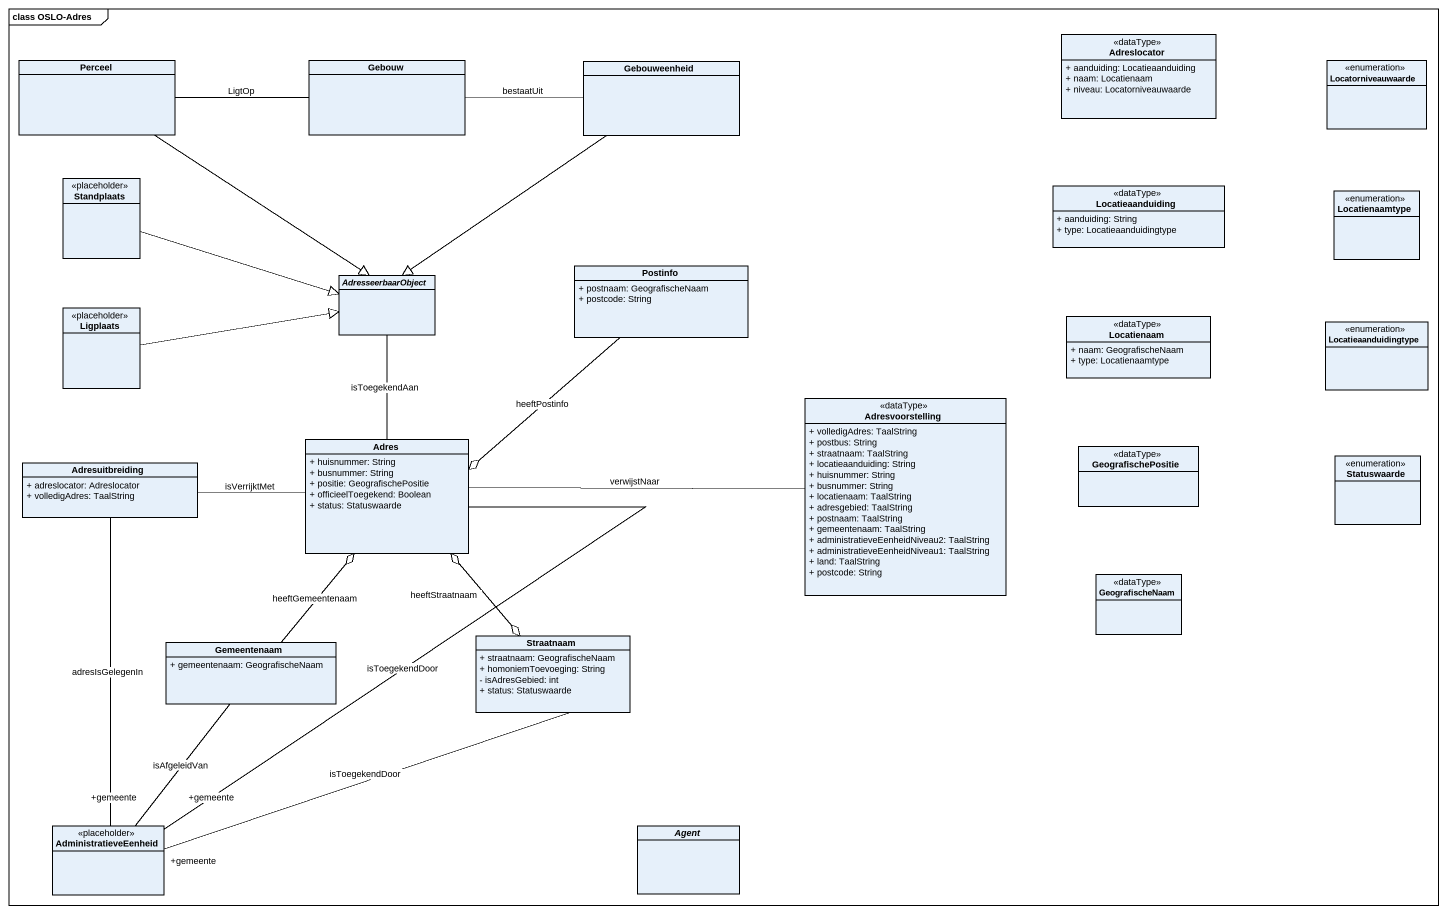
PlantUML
@startuml
mainframe class OSLO-Adres
hide circle
hide empty members
skinparam classAttributeIconSize 0
class Adreslocator <<dataType>> {
  + aanduiding: Locatieaanduiding
  + naam: Locatienaam
  + niveau: Locatorniveauwaarde
}
class Perceel
class Gebouw
class Gebouweenheid
enum Locatorniveauwaarde
class Standplaats <<placeholder>>
class Locatieaanduiding <<dataType>> {
  + aanduiding: String
  + type: Locatieaanduidingtype
}
enum Locatienaamtype
abstract class AdresseerbaarObject
class Postinfo {
  + postnaam: GeografischeNaam
  + postcode: String
}
class Ligplaats <<placeholder>>
class Locatienaam <<dataType>> {
  + naam: GeografischeNaam
  + type: Locatienaamtype
}
enum Locatieaanduidingtype
class Adresvoorstelling <<dataType>> {
  + volledigAdres: TaalString
  + postbus: String
  + straatnaam: TaalString
  + locatieaanduiding: String
  + huisnummer: String
  + busnummer: String
  + locatienaam: TaalString
  + adresgebied: TaalString
  + postnaam: TaalString
  + gemeentenaam: TaalString
  + administratieveEenheidNiveau2: TaalString
  + administratieveEenheidNiveau1: TaalString
  + land: TaalString
  + postcode: String
}
class Adresuitbreiding {
  + adreslocator: Adreslocator
  + volledigAdres: TaalString
}
class Adres {
  + huisnummer: String
  + busnummer: String
  + positie: GeografischePositie
  + officieelToegekend: Boolean
  + status: Statuswaarde
}
class GeografischePositie <<dataType>>
enum Statuswaarde
class GeografischeNaam <<dataType>>
class Gemeentenaam {
  + gemeentenaam: GeografischeNaam
}
class Straatnaam {
  + straatnaam: GeografischeNaam
  + homoniemToevoeging: String
  - isAdresGebied: int
  + status: Statuswaarde
}
class AdministratieveEenheid <<placeholder>>
abstract class "Agent" as Agent_
Perceel --|> AdresseerbaarObject
Gebouw -left- Perceel : LigtOp
Gebouweenheid -left- Gebouw : bestaatUit
Gebouweenheid --|> AdresseerbaarObject
Standplaats -right-|> AdresseerbaarObject
Ligplaats -right-|> AdresseerbaarObject
Adresvoorstelling -left- Adres : verwijstNaar
Adresuitbreiding -- AdministratieveEenheid : adresIsGelegenIn
Adres -up- AdresseerbaarObject : isToegekendAan
Adres o-up- Postinfo : heeftPostinfo
Adres -left- Adresuitbreiding : isVerrijktMet
Adres o-- Gemeentenaam : heeftGemeentenaam
Adres o--o Straatnaam : heeftStraatnaam
Adres -- "+gemeente" AdministratieveEenheid : isToegekendDoor
Gemeentenaam -- "+gemeente" AdministratieveEenheid : isAfgeleidVan
Straatnaam -left- "+gemeente" AdministratieveEenheid : isToegekendDoor
@enduml
